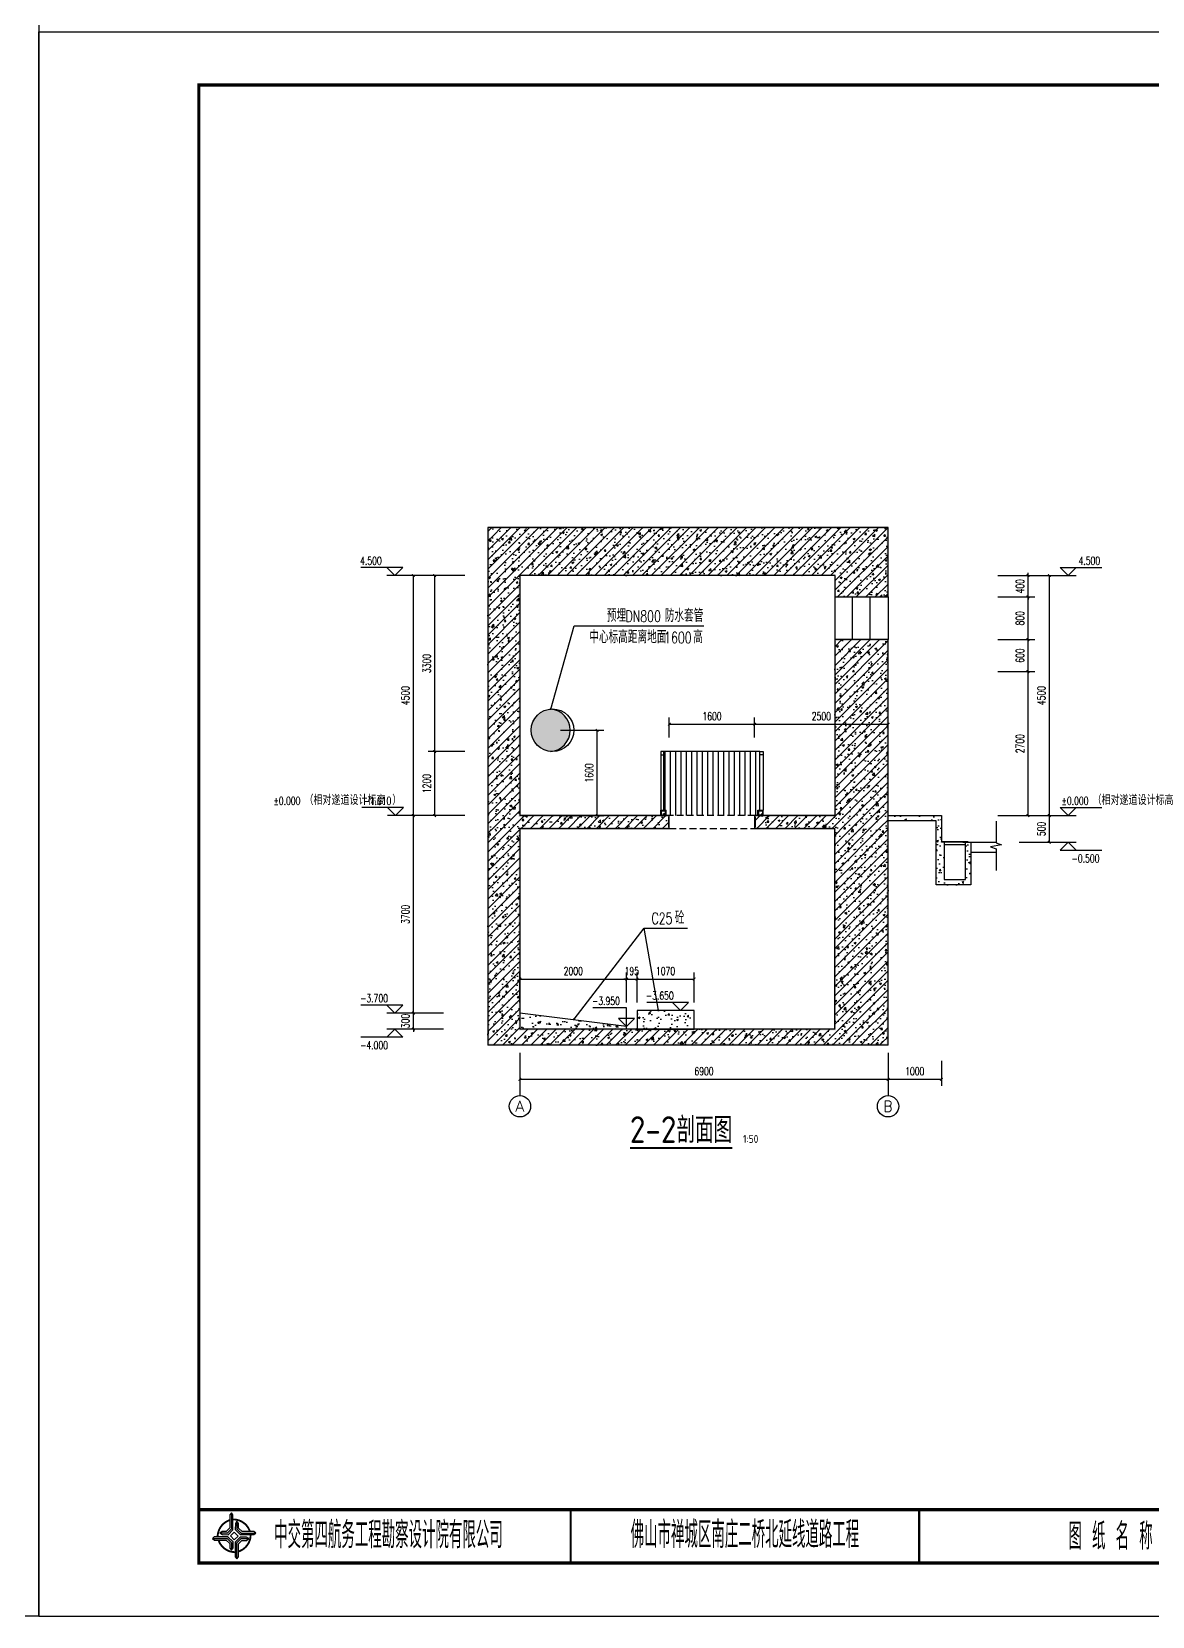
# Model space of a CAD drawing. Header units: millimetres. Extents: x -29538 to 115583, y -232866 to 15404.
# Drawn here: x 73399 to 94402, y -226179 to -196479 of the extents above; entities that cross this region are included whole.
import ezdxf
from ezdxf.enums import TextEntityAlignment as Align

# ---------------------------------------------------------------- set-up
doc = ezdxf.new("R2010")
doc.units = ezdxf.units.MM
doc.header["$LTSCALE"] = 10
doc.header["$MEASUREMENT"] = 0
doc.linetypes.add('DASHED', pattern=[19.05, 12.7, -6.35])
for name, color, linetype in [('AXIS', 3, 'Continuous'), ('AXIS_TEXT', 7, 'Continuous'), ('DIM_ELEV', 3, 'Continuous'), ('DIM_LEAD', 3, 'Continuous'), ('DIM_SYMB', 3, 'Continuous'), ('HIDE_B', 7, 'Continuous'), ('PUB_DIM', 3, 'Continuous'), ('PUB_HATCH', 8, 'Continuous'), ('PUB_TEXT', 7, 'Continuous'), ('PUB_WALL', 9, 'Continuous'), ('WALL', 9, 'Continuous'), ('WINDOW', 4, 'Continuous'), ('图框', 7, 'Continuous'), ('标注', 4, 'Continuous')]:
    doc.layers.add(name, color=color, linetype=linetype)
doc.styles.add('_TCH_AXIS', font='COMPLEX', dxfattribs={"bigfont": 'GBCBIG'})
doc.styles.add('_TCH_DIM', font='SIMPLEX', dxfattribs={"bigfont": 'GBCBIG'})
doc.styles.add('COMPLEX', font='COMPLEX')
doc.styles.add('DIM_FONT', font='SIMPLEX', dxfattribs={"width": 0.7, "bigfont": 'GBCBIG'})
doc.styles.get("Standard").update_dxf_attribs({"font": 'gbenor.shx', "width": 0.75, "bigfont": 'gbcbig.shx'})
doc.dimstyles.new('DIMN50', dxfattribs={"dimscale": 0.5, "dimtxt": 300, "dimasz": 100, "dimexe": 250, "dimexo": 300, "dimgap": 150, "dimtad": 1, "dimdec": 0, "dimzin": 0, "dimdsep": 46, "dimtxsty": 'DIM_FONT', "dimblk": 'ARCHTICK', "dimcen": 0.09, "dimclrt": 7, "dimazin": 2, "dimtfac": 1, "dimtdec": 0, "dimtix": 1, "dimtmove": 2, "dimatfit": 3, "dimldrblk": 'ARCHTICK', "dimfxl": 0, "dimtolj": 1, "dimtzin": 0, "dimarcsym": 0})
pattern_1 = [(45, (-45837, 98586.07), (-88.38835, 88.38835), []), (50, (-45837, 98586.07), (358.6301, -31.3761), [37.5, -412.5]), (355, (-45837, 98586.07), (-69.3757, 376.0961), [30, -330]), (100.4514, (-45807.12, 98583.46), (289.2547, 344.7198), [31.8701, -350.571]), (46.1842, (-45837, 98686.07), (533.6205, -82.7595), [56.25, -618.75]), (96.6356, (-45792.53, 98679.2), (467.3314, 487.059), [47.8051, -525.8565]), (351.1842, (-45837, 98686.07), (467.331, 487.0593), [45, -495]), (21, (-45787, 98661.07), (298.4535, -201.30945), [37.5, -412.5]), (326, (-45787, 98661.07), (121.6577, 362.575), [30, -330]), (71.4514, (-45762.13, 98644.3), (420.1113, 161.2652), [31.8701, -350.571]), (37.5, (-45837, 98586.07), (6.07993, 166.44693), [0, -326, 0, -335, 0, -331.25]), (7.5, (-45837, 98586.07), (131.53477, 197.20586), [0, -191, 0, -318.5, 0, -126.25]), (327.5, (-45948.5, 98586.07), (266.91122, -11.27744), [0, -125, 0, -390, 0, -517.5]), (317.5, (-45998.5, 98586.07), (291.5931, 50.0525), [0, -162.5, 0, -259, 0, -367.5])]

# ---------------------------------------------------------------- blocks, each defined once
blk = doc.blocks.new('tb')
at = {"lineweight": -3}
h = blk.add_hatch(color=256, dxfattribs=at)
h.paths.add_polyline_path([(-1.23, -0.13), (-3.78, -0.14), (-4.14, -0.41), (-1.4, -0.44), (-0.56, -1.24), (-0.54, -2.62), (-0.27, -2.2), (-0.26, -1.06)])
h.paths.add_polyline_path([(0.13, -1.08), (0.14, -3.86), (0.41, -4.26), (0.44, -1.24), (1.25, -0.43), (2.66, -0.43), (2.26, -0.16), (1.07, -0.15)])
h.paths.add_polyline_path([(1.08, 0.3), (3.62, 0.3), (4.02, 0.56), (1.25, 0.57), (0.43, 1.39), (0.43, 2.8), (0.16, 2.41), (0.15, 1.24)])
h.paths.add_polyline_path([(-0.28, 1.21), (-0.28, 3.99), (-0.56, 4.39), (-0.57, 1.41), (-1.38, 0.6), (-2.74, 0.56), (-2.33, 0.3), (-1.2, 0.29)])
for p, q in [((-0.56, 4.39), (-0.57, 1.41)), ((-1.38, 0.6), (-2.74, 0.56)), ((-0.57, 1.41), (-1.38, 0.6)), ((0.43, 2.8), (0.43, 1.39)), ((0.43, 1.39), (1.25, 0.57)), ((1.25, 0.57), (4.02, 0.56)), ((-4.14, -0.41), (-1.4, -0.44)), ((-1.4, -0.44), (-0.56, -1.24)), ((-0.56, -1.24), (-0.54, -2.62)), ((0.41, -4.26), (0.44, -1.24)), ((0.44, -1.24), (1.25, -0.43)), ((1.25, -0.43), (2.66, -0.43))]:
    blk.add_line(p, q, dxfattribs=at)
at = {"lineweight": -3, "const_width": 0.35, "flags": 128}
for points in [[(-0.9, 3.02, 0.324167), (-3.16, -0.14)], [(2.88, 0.92, 0.324403), (-0.24, 3.15)], [(0.75, -2.86, 0.325418), (3.02, 0.26)], [(-2.98, -0.76, 0.322976), (0.14, -2.98)]]:
    blk.add_lwpolyline(points, format="xyb", dxfattribs=at)
at = {"lineweight": -3, "flags": 128}
for points in [[(-0.9, 3.99), (-0.9, 1.58), (-1.53, 0.91), (-2.34, 0.91), (-2.74, 0.56), (-2.33, 0.3), (-1.2, 0.29), (-0.28, 1.21), (-0.28, 3.99), (-0.56, 4.39)], [(-0.04, 0.77), (0.68, 0.04), (-0.04, -0.69), (-0.77, 0.05)], [(3.62, 0.92), (1.43, 0.92), (0.77, 1.54), (0.77, 2.38), (0.43, 2.8), (0.16, 2.41), (0.15, 1.24), (1.08, 0.3), (3.62, 0.3), (4.02, 0.56)], [(-3.73, -0.76), (-1.54, -0.76), (-0.89, -1.39), (-0.89, -2.21), (-0.54, -2.62), (-0.27, -2.2), (-0.26, -1.06), (-1.23, -0.13), (-3.78, -0.14), (-4.14, -0.41)], [(0.75, -3.85), (0.75, -1.43), (1.4, -0.78), (2.26, -0.78), (2.66, -0.43), (2.26, -0.16), (1.07, -0.15), (0.13, -1.08), (0.14, -3.86), (0.41, -4.26)]]:
    blk.add_lwpolyline(points, close=True, dxfattribs=at)
blk = doc.blocks.new('_ArchTick')
at = {"color": 0, "linetype": 'ByBlock', "const_width": 0.4}
blk.add_lwpolyline([(-0.5, -0.5), (0.5, 0.5)], dxfattribs=at)
blk = doc.blocks.new('*D604')
at = {"layer": 'Defpoints', "color": 0}
for p in [(314987, -86642), (313917, -87229), (314987, -87229)]:
    blk.add_point(p, dxfattribs=at)
at = {"layer": 'PUB_DIM', "color": 0, "lineweight": -2}
for p, q in [((313917, -87079), (313917, -86517)), ((313917, -86642), (314987, -86642)), ((314987, -87079), (314987, -86517))]:
    blk.add_line(p, q, dxfattribs=at)
at = {"layer": 'PUB_DIM', "color": 0, "lineweight": -2, "xscale": 50, "yscale": 50, "zscale": 50, "rotation": 180}
blk.add_blockref('_ArchTick', (313917, -86642), dxfattribs=at)
at = {"layer": 'PUB_DIM', "color": 0, "lineweight": -2, "xscale": 50, "yscale": 50, "zscale": 50}
blk.add_blockref('_ArchTick', (314987, -86642), dxfattribs=at)
at = {"layer": 'PUB_DIM', "color": 7, "insert": (314452, -86492), "char_height": 150, "attachment_point": 5, "style": 'DIM_FONT'}
blk.add_mtext('\\A1;1070', dxfattribs=at)
blk = doc.blocks.new('*D605')
at = {"layer": 'Defpoints', "color": 0}
for p in [(313917, -86642), (313722, -87229), (313917, -87229)]:
    blk.add_point(p, dxfattribs=at)
at = {"layer": 'PUB_DIM', "color": 0, "lineweight": -2}
for p, q in [((313722, -86642), (313672, -86642)), ((313722, -87079), (313722, -86517)), ((313722, -86642), (313917, -86642)), ((313917, -87079), (313917, -86517)), ((313917, -86642), (313967, -86642))]:
    blk.add_line(p, q, dxfattribs=at)
at = {"layer": 'PUB_DIM', "color": 0, "lineweight": -2, "xscale": 50, "yscale": 50, "zscale": 50}
blk.add_blockref('_ArchTick', (313722, -86642), dxfattribs=at)
at = {"layer": 'PUB_DIM', "color": 0, "lineweight": -2, "xscale": 50, "yscale": 50, "zscale": 50, "rotation": 180}
blk.add_blockref('_ArchTick', (313917, -86642), dxfattribs=at)
at = {"layer": 'PUB_DIM', "color": 7, "insert": (313819, -86492), "char_height": 150, "attachment_point": 5, "style": 'DIM_FONT'}
blk.add_mtext('\\A1;195', dxfattribs=at)
blk = doc.blocks.new('*D606')
at = {"layer": 'Defpoints', "color": 0}
for p in [(313722, -86642), (311722, -87229), (313722, -87229)]:
    blk.add_point(p, dxfattribs=at)
at = {"layer": 'PUB_DIM', "color": 0, "lineweight": -2}
for p, q in [((311722, -87079), (311722, -86517)), ((311722, -86642), (313722, -86642)), ((313722, -87079), (313722, -86517))]:
    blk.add_line(p, q, dxfattribs=at)
at = {"layer": 'PUB_DIM', "color": 0, "lineweight": -2, "xscale": 50, "yscale": 50, "zscale": 50, "rotation": 180}
blk.add_blockref('_ArchTick', (311722, -86642), dxfattribs=at)
at = {"layer": 'PUB_DIM', "color": 0, "lineweight": -2, "xscale": 50, "yscale": 50, "zscale": 50}
blk.add_blockref('_ArchTick', (313722, -86642), dxfattribs=at)
at = {"layer": 'PUB_DIM', "color": 7, "insert": (312722, -86492), "char_height": 150, "attachment_point": 5, "style": 'DIM_FONT'}
blk.add_mtext('\\A1;2000', dxfattribs=at)
blk = doc.blocks.new('*D607')
at = {"layer": 'Defpoints', "color": 0}
for p in [(312332, -81979), (313169, -81979), (312332, -83579)]:
    blk.add_point(p, dxfattribs=at)
at = {"layer": 'PUB_DIM', "color": 0, "lineweight": -2}
for p, q in [((312482, -81979), (313294, -81979)), ((313169, -83579), (313169, -81979)), ((312482, -83579), (313294, -83579))]:
    blk.add_line(p, q, dxfattribs=at)
at = {"layer": 'PUB_DIM', "color": 0, "lineweight": -2, "xscale": 50, "yscale": 50, "zscale": 50}
for p, rotation in [((313169, -81979), 90), ((313169, -83579), 270)]:
    blk.add_blockref('_ArchTick', p, dxfattribs=dict(at, rotation=rotation))
at = {"layer": 'PUB_DIM', "color": 7, "insert": (313019, -82779), "char_height": 150, "attachment_point": 5, "rotation": 90, "style": 'DIM_FONT'}
blk.add_mtext('\\A1;1600', dxfattribs=at)
blk = doc.blocks.new('*D608')
at = {"layer": 'Defpoints', "color": 0}
for p in [(318622, -81866), (316122, -82266), (318622, -82266)]:
    blk.add_point(p, dxfattribs=at)
at = {"layer": 'PUB_DIM', "color": 0, "lineweight": -2}
for p, q in [((316122, -82116), (316122, -81741)), ((316122, -81866), (318622, -81866)), ((318622, -82116), (318622, -81741))]:
    blk.add_line(p, q, dxfattribs=at)
at = {"layer": 'PUB_DIM', "color": 0, "lineweight": -2, "xscale": 50, "yscale": 50, "zscale": 50, "rotation": 180}
blk.add_blockref('_ArchTick', (316122, -81866), dxfattribs=at)
at = {"layer": 'PUB_DIM', "color": 0, "lineweight": -2, "xscale": 50, "yscale": 50, "zscale": 50}
blk.add_blockref('_ArchTick', (318622, -81866), dxfattribs=at)
at = {"layer": 'PUB_DIM', "color": 7, "insert": (317372, -81716), "char_height": 150, "attachment_point": 5, "style": 'DIM_FONT'}
blk.add_mtext('\\A1;2500', dxfattribs=at)
blk = doc.blocks.new('*D609')
at = {"layer": 'Defpoints', "color": 0}
for p in [(316122, -81866), (314522, -82266), (316122, -82266)]:
    blk.add_point(p, dxfattribs=at)
at = {"layer": 'PUB_DIM', "color": 0, "lineweight": -2}
for p, q in [((314522, -82116), (314522, -81741)), ((314522, -81866), (316122, -81866)), ((316122, -82116), (316122, -81741))]:
    blk.add_line(p, q, dxfattribs=at)
at = {"layer": 'PUB_DIM', "color": 0, "lineweight": -2, "xscale": 50, "yscale": 50, "zscale": 50, "rotation": 180}
blk.add_blockref('_ArchTick', (314522, -81866), dxfattribs=at)
at = {"layer": 'PUB_DIM', "color": 0, "lineweight": -2, "xscale": 50, "yscale": 50, "zscale": 50}
blk.add_blockref('_ArchTick', (316122, -81866), dxfattribs=at)
at = {"layer": 'PUB_DIM', "color": 7, "insert": (315322, -81716), "char_height": 150, "attachment_point": 5, "style": 'DIM_FONT'}
blk.add_mtext('\\A1;1600', dxfattribs=at)
blk = doc.blocks.new('*D677')
at = {"layer": 'Defpoints', "color": 0}
for p in [(309725, -79079), (310440, -79079), (310440, -83579)]:
    blk.add_point(p, dxfattribs=at)
at = {"layer": 'PUB_DIM', "color": 0, "lineweight": -2}
for p, q in [((310290, -79079), (309600, -79079)), ((309725, -83579), (309725, -79079)), ((310290, -83579), (309600, -83579))]:
    blk.add_line(p, q, dxfattribs=at)
at = {"layer": 'PUB_DIM', "color": 0, "lineweight": -2, "xscale": 50, "yscale": 50, "zscale": 50}
for p, rotation in [((309725, -79079), 90), ((309725, -83579), 270)]:
    blk.add_blockref('_ArchTick', p, dxfattribs=dict(at, rotation=rotation))
at = {"layer": 'PUB_DIM', "color": 7, "insert": (309575, -81329), "char_height": 150, "attachment_point": 5, "rotation": 90, "style": 'DIM_FONT'}
blk.add_mtext('\\A1;4500', dxfattribs=at)
blk = doc.blocks.new('*D678')
at = {"layer": 'Defpoints', "color": 0}
for p in [(309725, -83579), (310440, -83579), (310440, -87279)]:
    blk.add_point(p, dxfattribs=at)
at = {"layer": 'PUB_DIM', "color": 0, "lineweight": -2}
for p, q in [((310290, -83579), (309600, -83579)), ((309725, -87279), (309725, -83579)), ((310290, -87279), (309600, -87279))]:
    blk.add_line(p, q, dxfattribs=at)
at = {"layer": 'PUB_DIM', "color": 0, "lineweight": -2, "xscale": 50, "yscale": 50, "zscale": 50}
for p, rotation in [((309725, -83579), 90), ((309725, -87279), 270)]:
    blk.add_blockref('_ArchTick', p, dxfattribs=dict(at, rotation=rotation))
at = {"layer": 'PUB_DIM', "color": 7, "insert": (309575, -85429), "char_height": 150, "attachment_point": 5, "rotation": 90, "style": 'DIM_FONT'}
blk.add_mtext('\\A1;3700', dxfattribs=at)
blk = doc.blocks.new('*D679')
at = {"layer": 'Defpoints', "color": 0}
for p in [(309725, -87279), (310440, -87279), (310440, -87579)]:
    blk.add_point(p, dxfattribs=at)
at = {"layer": 'PUB_DIM', "color": 0, "lineweight": -2}
for p, q in [((310290, -87279), (309600, -87279)), ((309725, -87279), (309725, -87229)), ((309725, -87579), (309725, -87279)), ((310290, -87579), (309600, -87579)), ((309725, -87579), (309725, -87629))]:
    blk.add_line(p, q, dxfattribs=at)
at = {"layer": 'PUB_DIM', "color": 0, "lineweight": -2, "xscale": 50, "yscale": 50, "zscale": 50}
for p, rotation in [((309725, -87279), 270), ((309725, -87579), 90)]:
    blk.add_blockref('_ArchTick', p, dxfattribs=dict(at, rotation=rotation))
at = {"layer": 'PUB_DIM', "color": 7, "insert": (309575, -87429), "char_height": 150, "attachment_point": 5, "rotation": 90, "style": 'DIM_FONT'}
blk.add_mtext('\\A1;300', dxfattribs=at)
blk = doc.blocks.new('*D680')
at = {"layer": 'Defpoints', "color": 0}
for p in [(310125, -79079), (310840, -79079), (310840, -82379)]:
    blk.add_point(p, dxfattribs=at)
at = {"layer": 'PUB_DIM', "color": 0, "lineweight": -2}
for p, q in [((310690, -79079), (310000, -79079)), ((310125, -82379), (310125, -79079)), ((310690, -82379), (310000, -82379))]:
    blk.add_line(p, q, dxfattribs=at)
at = {"layer": 'PUB_DIM', "color": 0, "lineweight": -2, "xscale": 50, "yscale": 50, "zscale": 50}
for p, rotation in [((310125, -79079), 90), ((310125, -82379), 270)]:
    blk.add_blockref('_ArchTick', p, dxfattribs=dict(at, rotation=rotation))
at = {"layer": 'PUB_DIM', "color": 7, "insert": (309975, -80729), "char_height": 150, "attachment_point": 5, "rotation": 90, "style": 'DIM_FONT'}
blk.add_mtext('\\A1;3300', dxfattribs=at)
blk = doc.blocks.new('*D681')
at = {"layer": 'Defpoints', "color": 0}
for p in [(310125, -82379), (310840, -82379), (310840, -83579)]:
    blk.add_point(p, dxfattribs=at)
at = {"layer": 'PUB_DIM', "color": 0, "lineweight": -2}
for p, q in [((310690, -82379), (310000, -82379)), ((310125, -83579), (310125, -82379)), ((310690, -83579), (310000, -83579))]:
    blk.add_line(p, q, dxfattribs=at)
at = {"layer": 'PUB_DIM', "color": 0, "lineweight": -2, "xscale": 50, "yscale": 50, "zscale": 50}
for p, rotation in [((310125, -82379), 90), ((310125, -83579), 270)]:
    blk.add_blockref('_ArchTick', p, dxfattribs=dict(at, rotation=rotation))
at = {"layer": 'PUB_DIM', "color": 7, "insert": (309975, -82979), "char_height": 150, "attachment_point": 5, "rotation": 90, "style": 'DIM_FONT'}
blk.add_mtext('\\A1;1200', dxfattribs=at)
blk = doc.blocks.new('*D682')
at = {"layer": 'AXIS', "color": 0, "lineweight": -2}
for p, q in [((318622, -88177), (318622, -88645)), ((319622, -88177), (319622, -88645)), ((318622, -88520), (319622, -88520))]:
    blk.add_line(p, q, dxfattribs=at)
at = {"layer": 'Defpoints', "color": 0}
for p in [(318622, -88027), (319622, -88027), (319622, -88520)]:
    blk.add_point(p, dxfattribs=at)
at = {"layer": 'AXIS', "color": 0, "lineweight": -2, "xscale": 50, "yscale": 50, "zscale": 50, "rotation": 180}
blk.add_blockref('_ArchTick', (318622, -88520), dxfattribs=at)
at = {"layer": 'AXIS', "color": 0, "lineweight": -2, "xscale": 50, "yscale": 50, "zscale": 50}
blk.add_blockref('_ArchTick', (319622, -88520), dxfattribs=at)
at = {"layer": 'AXIS', "color": 7, "insert": (319122, -88370), "char_height": 150, "attachment_point": 5, "style": 'DIM_FONT'}
blk.add_mtext('\\A1;1000', dxfattribs=at)
blk = doc.blocks.new('*D619')
at = {"layer": 'AXIS', "color": 0, "lineweight": -2}
for p, q in [((311722, -88177), (311722, -88645)), ((318622, -88177), (318622, -88645)), ((311722, -88520), (318622, -88520))]:
    blk.add_line(p, q, dxfattribs=at)
at = {"layer": 'Defpoints', "color": 0}
for p in [(311722, -88027), (318622, -88027), (318622, -88520)]:
    blk.add_point(p, dxfattribs=at)
at = {"layer": 'AXIS', "color": 0, "lineweight": -2, "xscale": 50, "yscale": 50, "zscale": 50, "rotation": 180}
blk.add_blockref('_ArchTick', (311722, -88520), dxfattribs=at)
at = {"layer": 'AXIS', "color": 0, "lineweight": -2, "xscale": 50, "yscale": 50, "zscale": 50}
blk.add_blockref('_ArchTick', (318622, -88520), dxfattribs=at)
at = {"layer": 'AXIS', "color": 7, "insert": (315172, -88370), "char_height": 150, "attachment_point": 5, "style": 'DIM_FONT'}
blk.add_mtext('\\A1;6900', dxfattribs=at)
blk = doc.blocks.new('*D620')
at = {"layer": 'Defpoints', "color": 0}
for p in [(320930, -79079), (321645, -79079), (320930, -83579)]:
    blk.add_point(p, dxfattribs=at)
at = {"layer": 'PUB_DIM', "color": 0, "lineweight": -2}
for p, q in [((321080, -79079), (321770, -79079)), ((321645, -83579), (321645, -79079)), ((321080, -83579), (321770, -83579))]:
    blk.add_line(p, q, dxfattribs=at)
at = {"layer": 'PUB_DIM', "color": 0, "lineweight": -2, "xscale": 50, "yscale": 50, "zscale": 50}
for p, rotation in [((321645, -79079), 90), ((321645, -83579), 270)]:
    blk.add_blockref('_ArchTick', p, dxfattribs=dict(at, rotation=rotation))
at = {"layer": 'PUB_DIM', "color": 7, "insert": (321495, -81329), "char_height": 150, "attachment_point": 5, "rotation": 90, "style": 'DIM_FONT'}
blk.add_mtext('\\A1;4500', dxfattribs=at)
blk = doc.blocks.new('*D621')
at = {"layer": 'Defpoints', "color": 0}
for p in [(320930, -83579), (321645, -83579), (320930, -84079)]:
    blk.add_point(p, dxfattribs=at)
at = {"layer": 'PUB_DIM', "color": 0, "lineweight": -2}
for p, q in [((321080, -83579), (321770, -83579)), ((321645, -84079), (321645, -83579)), ((321080, -84079), (321770, -84079))]:
    blk.add_line(p, q, dxfattribs=at)
at = {"layer": 'PUB_DIM', "color": 0, "lineweight": -2, "xscale": 50, "yscale": 50, "zscale": 50}
for p, rotation in [((321645, -83579), 90), ((321645, -84079), 270)]:
    blk.add_blockref('_ArchTick', p, dxfattribs=dict(at, rotation=rotation))
at = {"layer": 'PUB_DIM', "color": 7, "insert": (321495, -83829), "char_height": 150, "attachment_point": 5, "rotation": 90, "style": 'DIM_FONT'}
blk.add_mtext('\\A1;500', dxfattribs=at)
blk = doc.blocks.new('*D622')
at = {"layer": 'Defpoints', "color": 0}
for p in [(320530, -79080), (321245, -79080), (320530, -79480)]:
    blk.add_point(p, dxfattribs=at)
at = {"layer": 'PUB_DIM', "color": 0, "lineweight": -2}
for p, q in [((320680, -79080), (321370, -79080)), ((321245, -79080), (321245, -79030)), ((321245, -79480), (321245, -79080)), ((320680, -79480), (321370, -79480)), ((321245, -79480), (321245, -79530))]:
    blk.add_line(p, q, dxfattribs=at)
at = {"layer": 'PUB_DIM', "color": 0, "lineweight": -2, "xscale": 50, "yscale": 50, "zscale": 50}
for p, rotation in [((321245, -79080), 270), ((321245, -79480), 90)]:
    blk.add_blockref('_ArchTick', p, dxfattribs=dict(at, rotation=rotation))
at = {"layer": 'PUB_DIM', "color": 7, "insert": (321095, -79280), "char_height": 150, "attachment_point": 5, "rotation": 90, "style": 'DIM_FONT'}
blk.add_mtext('\\A1;400', dxfattribs=at)
blk = doc.blocks.new('*D623')
at = {"layer": 'Defpoints', "color": 0}
for p in [(320530, -79480), (321245, -79480), (320530, -80280)]:
    blk.add_point(p, dxfattribs=at)
at = {"layer": 'PUB_DIM', "color": 0, "lineweight": -2}
for p, q in [((320680, -79480), (321370, -79480)), ((321245, -80280), (321245, -79480)), ((320680, -80280), (321370, -80280))]:
    blk.add_line(p, q, dxfattribs=at)
at = {"layer": 'PUB_DIM', "color": 0, "lineweight": -2, "xscale": 50, "yscale": 50, "zscale": 50}
for p, rotation in [((321245, -79480), 90), ((321245, -80280), 270)]:
    blk.add_blockref('_ArchTick', p, dxfattribs=dict(at, rotation=rotation))
at = {"layer": 'PUB_DIM', "color": 7, "insert": (321095, -79880), "char_height": 150, "attachment_point": 5, "rotation": 90, "style": 'DIM_FONT'}
blk.add_mtext('\\A1;800', dxfattribs=at)
blk = doc.blocks.new('*D624')
at = {"layer": 'Defpoints', "color": 0}
for p in [(320530, -80280), (321245, -80280), (320530, -80880)]:
    blk.add_point(p, dxfattribs=at)
at = {"layer": 'PUB_DIM', "color": 0, "lineweight": -2}
for p, q in [((320680, -80280), (321370, -80280)), ((321245, -80880), (321245, -80280)), ((320680, -80880), (321370, -80880))]:
    blk.add_line(p, q, dxfattribs=at)
at = {"layer": 'PUB_DIM', "color": 0, "lineweight": -2, "xscale": 50, "yscale": 50, "zscale": 50}
for p, rotation in [((321245, -80280), 90), ((321245, -80880), 270)]:
    blk.add_blockref('_ArchTick', p, dxfattribs=dict(at, rotation=rotation))
at = {"layer": 'PUB_DIM', "color": 7, "insert": (321095, -80580), "char_height": 150, "attachment_point": 5, "rotation": 90, "style": 'DIM_FONT'}
blk.add_mtext('\\A1;600', dxfattribs=at)
blk = doc.blocks.new('*D625')
at = {"layer": 'Defpoints', "color": 0}
for p in [(320530, -80880), (321245, -80880), (320530, -83579)]:
    blk.add_point(p, dxfattribs=at)
at = {"layer": 'PUB_DIM', "color": 0, "lineweight": -2}
for p, q in [((320680, -80880), (321370, -80880)), ((321245, -83579), (321245, -80880)), ((320680, -83579), (321370, -83579))]:
    blk.add_line(p, q, dxfattribs=at)
at = {"layer": 'PUB_DIM', "color": 0, "lineweight": -2, "xscale": 50, "yscale": 50, "zscale": 50}
for p, rotation in [((321245, -80880), 90), ((321245, -83579), 270)]:
    blk.add_blockref('_ArchTick', p, dxfattribs=dict(at, rotation=rotation))
at = {"layer": 'PUB_DIM', "color": 7, "insert": (321095, -82230), "char_height": 150, "attachment_point": 5, "rotation": 90, "style": 'DIM_FONT'}
blk.add_mtext('\\A1;2700', dxfattribs=at)
blk = doc.blocks.new('$WINLIB2D$00000001')
at = {"color": 0}
for points in [[(-0.5, 0.5), (-0.5, -0.5)], [(-0.5, 0.5), (0.5, 0.5)], [(0.5, -0.5), (0.5, 0.5)], [(0.5, 0.167), (-0.5, 0.167)], [(0.5, -0.167), (-0.5, -0.167)], [(-0.5, -0.5), (0.5, -0.5)]]:
    blk.add_lwpolyline(points, dxfattribs=at)
blk = doc.blocks.new('_AXISO')
blk.add_circle((0, 0), 0.5)
at = {"layer": 'AXIS_TEXT', "style": 'COMPLEX', "width": 1.041667}
blk.add_attdef('A', text='', height=0.56, dxfattribs=at).set_placement((-0.25, -0.28), (0.25, -0.28), align=Align.FIT)
blk = doc.blocks.new('A$C116761DF')
h = blk.add_hatch(color=256)
h.dxf.hatch_style = 1
h.paths.add_polyline_path([(9592.9, 17005.3, 0.3898632), (9226.4, 16606.7, 0.3898632), (9592.9, 16208.1, 0.9194814)])
h = blk.add_hatch()
h.set_pattern_fill('饰面砖', color=256, scale=50, style=0)
h.set_pattern_definition([(90, (7673.6, 79771.97), (-100, 6e-15), [])])
h.paths.add_polyline_path([(13516.5, 16206.8), (13516.5, 15106.8), (13476.5, 15106.8), (13476.5, 15006.7), (11756.4, 15006.8), (11756.4, 15106.8), (11716.4, 15106.8), (11716.4, 16206.8)])
h = blk.add_hatch()
h.set_pattern_fill('混凝土', color=256, scale=50, style=0)
h.set_pattern_definition([(50, (-92970.22, 11055.33), (358.6301, -31.3761), [37.5, -412.5]), (355, (-92970.2, 11055.33), (-69.3757, 376.0961), [30, -330]), (100.4514, (-92940.33, 11052.7), (289.2547, 344.7198), [31.8701, -350.571]), (46.1842, (-92970.2, 11155.33), (533.6205, -82.7595), [56.25, -618.75]), (96.6356, (-92925.75, 11148.43), (467.3314, 487.059), [47.8051, -525.8565]), (351.1842, (-92970.2, 11155.33), (467.331, 487.0593), [45, -495]), (21, (-92920.22, 11130.33), (298.4535, -201.30945), [37.5, -412.5]), (326, (-92920.2, 11130.33), (121.6577, 362.575), [30, -330]), (71.4514, (-92895.35, 11113.56), (420.1113, 161.2652), [31.8701, -350.571]), (37.5, (-92970.22, 11055.33), (6.07993, 166.44693), [0, -326, 0, -335, 0, -331.25]), (7.5, (-92970.22, 11055.33), (131.53477, 197.20586), [0, -191, 0, -318.5, 0, -126.25]), (327.5, (-93081.72, 11055.33), (266.91122, -11.27744), [0, -125, 0, -390, 0, -517.5]), (317.5, (-93131.72, 11055.33), (291.5931, 50.0525), [0, -162.5, 0, -259, 0, -367.5])])
h.paths.add_polyline_path([(16016.4, 15006.7), (16916.4, 15006.7), (16916.4, 14506.7), (16966.4, 14506.7), (16966.4, 13806.7), (17366.4, 13806.7), (17366.4, 14506.7), (17466.4, 14506.7), (17466.4, 13706.7), (16816.4, 13706.7), (16816.4, 14506.7), (16816.4, 14906.7), (16016.4, 14906.7)])
h = blk.add_hatch()
h.set_pattern_fill('混凝土', color=256, scale=50)
h.set_pattern_definition([(50, (-100148.18, 130642.57), (358.6301, -31.37607), [37.5, -412.5]), (355, (-100148.18, 130642.57), (-69.3757, 376.0961), [30, -330]), (100.4514, (-100118.3, 130639.95), (289.2547, 344.7198), [31.8701, -350.57106]), (46.1842, (-100148.2, 130742.57), (533.6205, -82.7595), [56.25, -618.75]), (96.6356, (-100103.7, 130735.67), (467.3314, 487.059), [47.8051, -525.8565]), (351.1842, (-100148.2, 130742.57), (467.331, 487.0593), [45, -495]), (21, (-100098.18, 130717.57), (298.4535, -201.30945), [37.5, -412.5]), (326, (-100098.18, 130717.57), (121.6577, 362.575), [30, -330]), (71.4514, (-100073.3, 130700.8), (420.1113, 161.26525), [31.8701, -350.57106]), (37.5, (-100148.18, 130642.57), (6.07993, 166.44693), [0, -326, 0, -335, 0, -331.25]), (7.5, (-100148.18, 130642.57), (131.53477, 197.20586), [0, -191, 0, -318.5, 0, -126.25]), (327.5, (-100259.68, 130642.57), (266.91122, -11.27744), [0, -125, 0, -390, 0, -517.5]), (317.5, (-100309.68, 130642.57), (291.5931, 50.0525), [0, -162.5, 0, -259, 0, -367.5])])
h.paths.add_polyline_path([(11211.4, 11356.7), (12281.4, 11356.7), (12281.4, 11006.7), (11211.4, 11006.7)])
h.paths.add_polyline_path([(9016.4, 11306.7), (11016.4, 11056.7), (11016.4, 11006.7), (9016.4, 11006.7)])
at = {"layer": 'PUB_HATCH'}
h = blk.add_hatch(dxfattribs=at)
h.set_pattern_fill('钢筋混凝土', color=256, scale=50, style=0)
h.set_pattern_definition(pattern_1)
h.paths.add_polyline_path([(8991.4, 19531.7), (8441.4, 20381.7), (8416.4, 20406.7), (8416.4, 14766.7), (8441.4, 14766.7), (8816.4, 14846.7), (8991.4, 14981.7), (9016.4, 15006.7), (9016.4, 19506.7)])
h = blk.add_hatch(dxfattribs=at)
h.set_pattern_fill('钢筋混凝土', color=256, scale=50, style=0)
h.set_pattern_definition(pattern_1)
h.paths.add_polyline_path([(14941.4, 19531.7), (15891.4, 20381.7), (15916.4, 20406.7), (8416.4, 20406.7), (8441.4, 20381.7), (8991.4, 19531.7), (9016.4, 19506.7), (14916.4, 19506.7)])
h = blk.add_hatch(dxfattribs=at)
h.set_pattern_fill('钢筋混凝土', color=256, scale=50, style=0)
h.set_pattern_definition(pattern_1)
h.paths.add_polyline_path([(14941.4, 19531.7), (14916.4, 19506.7), (14916.4, 19106), (15916.4, 19106), (15916.4, 20406.7), (15891.4, 20381.7)])
h = blk.add_hatch(dxfattribs=at)
h.set_pattern_fill('钢筋混凝土', color=256, scale=50, style=0)
h.set_pattern_definition(pattern_1)
h.paths.add_polyline_path([(15891.4, 14766.7), (15916.4, 14766.7), (15916.4, 18306), (14916.4, 18306), (14916.4, 15006.7), (14941.4, 14981.7), (15249.7, 14846.7)])
h = blk.add_hatch(dxfattribs=at)
h.set_pattern_fill('钢筋混凝土', color=256, scale=50, style=0)
h.set_pattern_definition(pattern_1)
h.paths.add_polyline_path([(8991.4, 14791.7), (9016.4, 14766.7), (11816.4, 14766.7), (11816.4, 15006.7), (9016.4, 15006.7), (8991.4, 14981.7), (8816.4, 14846.7)])
h = blk.add_hatch(dxfattribs=at)
h.set_pattern_fill('钢筋混凝土', color=256, scale=50, style=0)
h.set_pattern_definition(pattern_1)
h.paths.add_polyline_path([(11656.4, 15006.8), (11756.4, 15006.8), (11756.4, 15106.8), (11656.4, 15106.8)])
h = blk.add_hatch(dxfattribs=at)
h.set_pattern_fill('钢筋混凝土', color=256, scale=50, style=0)
h.set_pattern_definition(pattern_1)
h.paths.add_polyline_path([(14941.4, 14981.7), (14916.4, 15006.7), (13416.4, 15006.7), (13416.4, 14766.7), (14916.4, 14766.7), (14941.4, 14791.7), (15249.7, 14846.7)])
h = blk.add_hatch(dxfattribs=at)
h.set_pattern_fill('钢筋混凝土', color=256, scale=50, style=0)
h.set_pattern_definition(pattern_1)
h.paths.add_polyline_path([(13476.5, 15006.8), (13576.5, 15006.8), (13576.5, 15106.8), (13476.5, 15106.8)])
h = blk.add_hatch(dxfattribs=at)
h.set_pattern_fill('钢筋混凝土', color=256, scale=50, style=0)
h.set_pattern_definition(pattern_1)
h.paths.add_polyline_path([(8816.4, 14846.7), (8441.4, 14766.7), (8416.4, 14766.7), (8416.4, 10706.7), (8441.4, 10731.7), (8991.4, 10981.7), (9016.4, 11006.7), (9016.4, 14766.7), (8991.4, 14791.7)])
h = blk.add_hatch(dxfattribs=at)
h.set_pattern_fill('钢筋混凝土', color=256, scale=50, style=0)
h.set_pattern_definition(pattern_1)
h.paths.add_polyline_path([(14941.4, 10981.7), (15891.4, 10731.7), (15916.4, 10706.7), (15916.4, 14766.7), (15891.4, 14766.7), (15249.7, 14846.7), (14941.4, 14791.7), (14916.4, 14766.7), (14916.4, 11006.7)])
h = blk.add_hatch(dxfattribs=at)
h.set_pattern_fill('钢筋混凝土', color=256, scale=50, style=0)
h.set_pattern_definition(pattern_1)
h.paths.add_polyline_path([(15891.4, 10731.7), (14941.4, 10981.7), (14916.4, 11006.7), (9016.4, 11006.7), (8991.4, 10981.7), (8441.4, 10731.7), (8416.4, 10706.7), (15916.4, 10706.7)])
at = {"layer": 'PUB_WALL'}
for points in [[(8416.4, 20406.7), (8416.4, 14766.7), (8441.4, 14766.7), (8441.4, 20381.7)], [(15916.4, 20406.7), (8416.4, 20406.7), (8441.4, 20381.7), (15891.4, 20381.7)], [(15916.4, 19106), (15916.4, 20406.7), (15891.4, 20381.7), (15891.4, 19131)], [(9016.4, 19506.7), (9016.4, 15006.7), (8991.4, 14981.7), (8991.4, 19531.7)], [(14916.4, 19506.7), (9016.4, 19506.7), (8991.4, 19531.7), (14941.4, 19531.7)], [(14916.4, 19506.7), (14916.4, 19106), (14941.4, 19131), (14941.4, 19531.7)], [(14916.4, 19106), (15916.4, 19106), (15891.4, 19131), (14941.4, 19131)], [(15916.4, 18306), (14916.4, 18306), (14941.4, 18281), (15891.4, 18281)], [(14916.4, 18306), (14916.4, 15006.7), (14941.4, 14981.7), (14941.4, 18281)], [(15916.4, 14766.7), (15916.4, 18306), (15891.4, 18281), (15891.4, 14766.7)], [(11816.4, 15006.7), (9016.4, 15006.7), (8991.4, 14981.7), (11791.4, 14981.7)], [(11656.4, 15006.8), (11656.4, 15106.8), (11681.4, 15106.8), (11681.4, 15006.8)], [(11656.4, 15106.8), (11756.4, 15106.8), (11756.4, 15081.8), (11656.4, 15081.8)], [(11656.4, 15006.8), (11756.4, 15006.8), (11756.4, 15031.8), (11656.4, 15031.8)], [(11756.4, 15006.8), (11756.4, 15106.8), (11731.4, 15106.8), (11731.4, 15006.8)], [(11816.4, 14766.7), (11816.4, 15006.7), (11791.4, 14981.7), (11791.4, 14791.7)], [(14916.4, 15006.7), (13416.4, 15006.7), (13441.4, 14981.7), (14941.4, 14981.7)], [(13416.4, 15006.7), (13416.4, 14766.7), (13441.4, 14791.7), (13441.4, 14981.7)], [(13476.5, 15006.8), (13476.5, 15106.8), (13501.5, 15106.8), (13501.5, 15006.8)], [(13476.5, 15106.8), (13576.5, 15106.8), (13576.5, 15081.8), (13476.5, 15081.8)], [(13476.5, 15006.8), (13576.5, 15006.8), (13576.5, 15031.8), (13476.5, 15031.8)], [(13576.5, 15006.8), (13576.5, 15106.8), (13551.5, 15106.8), (13551.5, 15006.8)], [(8416.4, 14766.7), (8416.4, 10706.7), (8441.4, 10731.7), (8441.4, 14766.7)], [(9016.4, 14766.7), (11816.4, 14766.7), (11791.4, 14791.7), (8991.4, 14791.7)], [(9016.4, 14766.7), (9016.4, 11006.7), (8991.4, 10981.7), (8991.4, 14791.7)], [(13416.4, 14766.7), (14916.4, 14766.7), (14941.4, 14791.7), (13441.4, 14791.7)], [(14916.4, 11006.7), (14916.4, 14766.7), (14941.4, 14791.7), (14941.4, 10981.7)], [(15916.4, 10706.7), (15916.4, 14766.7), (15891.4, 14766.7), (15891.4, 10731.7)], [(14916.4, 11006.7), (9016.4, 11006.7), (8991.4, 10981.7), (14941.4, 10981.7)], [(15916.4, 10706.7), (8416.4, 10706.7), (8441.4, 10731.7), (15891.4, 10731.7)]]:
    blk.add_hatch(color=256, dxfattribs=at).paths.add_polyline_path(points)
for p, q in [((11656.4, 16146.8), (11716.4, 16146.8)), ((13516.5, 16206.8), (11716.4, 16206.8)), ((13576.5, 16146.8), (13516.5, 16146.8)), ((17416.4, 14516.7), (16916.4, 14516.7)), ((16916.4, 14506.7), (16916.4, 14516.7)), ((17316.4, 14506.7), (16916.4, 14506.7)), ((17366.4, 14456.7), (16966.4, 14456.7)), ((17316.4, 14506.7), (17466.4, 14506.7)), ((17416.4, 14506.7), (17416.4, 14516.7))]:
    blk.add_line(p, q)
for points in [[(11716.4, 15106.8), (11716.4, 16206.8), (11656.4, 16206.8), (11656.4, 15106.8)], [(13516.5, 15106.8), (13516.5, 16206.8), (13576.5, 16206.8), (13576.5, 15106.8)], [(15916.4, 15006.7), (16916.4, 15006.7), (16916.4, 14906.7)], [(16816.4, 14906.7), (15916.4, 14906.7)], [(16816.4, 14506.7), (16816.4, 14906.7)], [(16916.4, 15006.7), (16916.4, 14506.7)], [(17466.4, 14506.7), (17466.4, 13706.7), (16816.4, 13706.7), (16816.4, 14506.7)], [(16966.4, 14506.7), (16966.4, 13806.7), (17366.4, 13806.7), (17366.4, 14506.7)], [(17466.4, 14506.7), (17940.1, 14506.7)], [(17466.4, 14325), (17940.1, 14325)], [(11016.4, 11006.7), (11016.4, 11056.7), (9016.4, 11306.7)]]:
    blk.add_lwpolyline(points)
blk.add_lwpolyline([(11211.4, 11006.7), (12281.4, 11006.7), (12281.4, 11356.7), (11211.4, 11356.7)], close=True)
blk.add_circle((9626.4, 16606.7), 400)
blk.add_arc((9559.4, 16606.7), 400, 274.80408, 85.19592)
at = {"layer": 'AXIS'}
for p, q in [((9016.4, 10558.6), (9016.4, 9759.7)), ((15916.4, 10558.6), (15916.4, 9759.7))]:
    blk.add_line(p, q, dxfattribs=at)
at = {"layer": 'DIM_ELEV'}
for p, q in [((6819.9, 19656.7), (6037.4, 19656.7)), ((6669.9, 19506.7), (6519.9, 19656.7)), ((6669.9, 19506.7), (6819.9, 19656.7)), ((19289.5, 19506.7), (19139.5, 19656.7)), ((19139.5, 19656.7), (19922, 19656.7)), ((19289.5, 19506.7), (19439.5, 19656.7)), ((7019.9, 19506.7), (6519.9, 19506.7)), ((18939.5, 19506.7), (19439.5, 19506.7)), ((6836.9, 15156.7), (6054.4, 15156.7)), ((6686.9, 15006.7), (6536.9, 15156.7)), ((6686.9, 15006.7), (6836.9, 15156.7)), ((19289.5, 15006.7), (19139.5, 15156.7)), ((19139.5, 15156.7), (19922, 15156.7)), ((19289.5, 15006.7), (19439.5, 15156.7)), ((7036.9, 15006.7), (6536.9, 15006.7)), ((18939.5, 15006.7), (19439.5, 15006.7)), ((18939.5, 14506.7), (19439.5, 14506.7)), ((19289.5, 14506.7), (19139.5, 14356.7)), ((19139.5, 14356.7), (19922, 14356.7)), ((19289.5, 14506.7), (19439.5, 14356.7)), ((6819.9, 11456.7), (6037.4, 11456.7)), ((6669.9, 11306.7), (6519.9, 11456.7)), ((7019.9, 11306.7), (6519.9, 11306.7)), ((6669.9, 11306.7), (6819.9, 11456.7)), ((11016.4, 11406.7), (10383.9, 11406.7)), ((11016.4, 11056.7), (11016.4, 11406.7)), ((12175.4, 11506.7), (11392.9, 11506.7)), ((12025.4, 11356.7), (11875.4, 11506.7)), ((12025.4, 11356.7), (12175.4, 11506.7)), ((6669.9, 11006.7), (6519.9, 10856.7)), ((7019.9, 11006.7), (6519.9, 11006.7)), ((6669.9, 11006.7), (6819.9, 10856.7)), ((11016.4, 11056.7), (10866.4, 11206.7)), ((11166.4, 11206.7), (10866.4, 11206.7)), ((11016.4, 11056.7), (11166.4, 11206.7)), ((6819.9, 10856.7), (6037.4, 10856.7))]:
    blk.add_line(p, q, dxfattribs=at)
at = {"layer": 'DIM_LEAD'}
for p, q in [((9594.8, 17005.2), (10036.4, 18562.6)), ((10036.4, 18562.6), (12461.5, 18562.6)), ((10032, 11191.9), (11346.9, 12900.2)), ((11613.9, 11356.7), (11346.9, 12900.2)), ((11346.9, 12900.2), (12156.5, 12900.2))]:
    blk.add_line(p, q, dxfattribs=at)
at = {"layer": 'DIM_LEAD', "const_width": 20}
for points in [[(9592, 16995.5, 1), (9597.5, 17014.8, 1)], [(11615.6, 11346.9, 1), (11612.2, 11366.6, 1)], [(10025.9, 11184, 1), (10038.1, 11199.8, 1)]]:
    blk.add_lwpolyline(points, format="xyb", close=True, dxfattribs=at)
at = {"layer": 'DIM_SYMB'}
blk.add_lwpolyline([(17940.1, 14901.7), (17940.1, 14494.9), (18045.1, 14456.7), (17835.1, 14419.7), (17940.1, 14382.4), (17940.1, 13975.6)], dxfattribs=at)
at = {"layer": 'DIM_SYMB', "const_width": 35}
blk.add_lwpolyline([(11077.5, 8776.1), (12999.3, 8776.1)], dxfattribs=at)
at = {"layer": 'HIDE_B', "flags": 128}
blk.add_lwpolyline([(3000, 2000), (3000, 2000), (3000, 2000), (3000, 28700), (3000, 28700), (3000, 28700), (41000, 28700), (41000, 28700), (41000, 28700), (41000, 28700), (41000, 28700), (41000, 28700), (41000, 2000), (41000, 2000), (3000, 2000)], close=True, dxfattribs=at)
at = {"layer": 'WALL', "color": 0}
blk.add_line((0, 29700), (42050, 29700), dxfattribs=at)
at = {"layer": 'WALL'}
for p, q in [((8416.4, 20406.7), (8416.4, 14766.7)), ((15916.4, 20406.7), (8416.4, 20406.7)), ((15916.4, 19106), (15916.4, 20406.7)), ((9016.4, 19506.7), (9016.4, 15006.7)), ((14916.4, 19506.7), (9016.4, 19506.7)), ((14916.4, 19506.7), (14916.4, 19106)), ((14916.4, 19106), (15916.4, 19106)), ((15916.4, 18306), (14916.4, 18306)), ((14916.4, 18306), (14916.4, 15006.7)), ((15916.4, 14766.7), (15916.4, 18306)), ((11816.4, 15006.7), (9016.4, 15006.7)), ((11656.4, 15006.8), (11656.4, 15106.8)), ((11656.4, 15106.8), (11756.4, 15106.8)), ((11656.4, 15006.8), (11756.4, 15006.8)), ((11756.4, 15006.8), (11756.4, 15106.8)), ((11816.4, 14766.7), (11816.4, 15006.7)), ((14916.4, 15006.7), (13416.4, 15006.7)), ((13416.4, 15006.7), (13416.4, 14766.7)), ((13476.5, 15006.8), (13476.5, 15106.8)), ((13476.5, 15106.8), (13576.5, 15106.8)), ((13476.5, 15006.8), (13576.5, 15006.8)), ((13576.5, 15006.8), (13576.5, 15106.8)), ((8416.4, 14766.7), (8416.4, 10706.7)), ((9016.4, 14766.7), (11816.4, 14766.7)), ((9016.4, 14766.7), (9016.4, 11006.7)), ((13416.4, 14766.7), (14916.4, 14766.7)), ((14916.4, 11006.7), (14916.4, 14766.7)), ((15916.4, 10706.7), (15916.4, 14766.7)), ((14916.4, 11006.7), (9016.4, 11006.7)), ((15916.4, 10706.7), (8416.4, 10706.7))]:
    blk.add_line(p, q, dxfattribs=at)
at = {"layer": 'WINDOW', "linetype": 'DASHED'}
for p, q in [((13416.4, 15006.7), (11816.4, 15006.7)), ((11816.4, 14766.7), (13416.4, 14766.7))]:
    blk.add_line(p, q, dxfattribs=at)
at = {"layer": '图框', "linetype": 'Continuous'}
for points in [[(0, 29700), (42050, 29700)], [(0, 0), (0, 29700)], [(0, 0), (42000, 0)]]:
    blk.add_lwpolyline(points, dxfattribs=at)
at = {"layer": '图框', "linetype": 'Continuous', "const_width": 60}
for points in [[(41000, 28700), (3000, 28700), (3000, 1000), (41000, 1000), (41000, 28700)], [(3000, 2000), (41000, 2000)]]:
    blk.add_lwpolyline(points, dxfattribs=at)
at = {"layer": '图框', "const_width": 40}
for points in [[(9968.8, 2000), (9968.8, 1000)], [(16500, 1000), (16500, 2000)]]:
    blk.add_lwpolyline(points, dxfattribs=at)
at = {"lineweight": -3, "xscale": 100, "yscale": 100, "zscale": 100}
blk.add_blockref('tb', (3667.4, 1500.5), dxfattribs=at)
at = {"layer": 'AXIS'}
ref = blk.add_blockref('_AXISO', (9016.4, 9559.7), dxfattribs=dict(at, xscale=400, yscale=400, zscale=400))
ref.add_attrib('A', 'A', dxfattribs={"layer": 'AXIS_TEXT', "height": 198.2, "style": '_TCH_AXIS'}).set_placement((8931.4, 9460.6), (9101.3, 9460.6), align=Align.FIT)
ref = blk.add_blockref('_AXISO', (15916.4, 9559.7), dxfattribs=dict(at, xscale=400, yscale=400, zscale=400))
ref.add_attrib('A', 'B', dxfattribs={"layer": 'AXIS_TEXT', "height": 203.2, "style": '_TCH_AXIS'}).set_placement((15834.1, 9458.1), (15998.6, 9458.1), align=Align.FIT)
at = {"layer": 'WINDOW', "xscale": -800, "yscale": 1000, "zscale": -800, "rotation": 90}
blk.add_blockref('$WINLIB2D$00000001', (15416.4, 18706), dxfattribs=at)
at = {"layer": 'PUB_TEXT', "style": '_TCH_DIM', "width": 0.705882}
for s, height, p in [('4.500', 148.75, (6022.4, 19709.2)), ('4.500', 148.75, (19487, 19709.2)), ('DN800', 212.5, (10996.5, 18637.6)), ('1600', 212.5, (11721.3, 18237.6)), ('%%P0.000', 148.75, (4398.7, 15209.2)), ('-1.610', 148.75, (6084.6, 15209.2)), ('%%P0.000', 148.75, (19169.6, 15209.2)), ('-0.500', 148.75, (19357, 14129.2)), ('C25', 212.5, (11483.6, 12975.2)), ('-3.700', 148.75, (6022.4, 11509.2)), ('-3.950', 148.75, (10368.9, 11459.2)), ('-3.650', 148.75, (11377.9, 11559.2)), ('-4.000', 148.75, (6022.4, 10629.2))]:
    blk.add_text(s, height=height, dxfattribs=at).set_placement(p)
at = {"layer": 'PUB_TEXT', "style": '_TCH_DIM'}
for s, height, p in [('预埋', 241.13, (10645.5, 18637.6)), ('防水套管', 241.13, (11732.2, 18637.6)), ('中心标高距离地面', 241.13, (10317, 18237.6)), ('高', 241.1, (12264.2, 18237.6)), ('（相对遂道设计标高', 168.79, (4978.7, 15209.2)), ('）', 168.8, (6624.6, 15209.2)), ('（相对遂道设计标高', 168.79, (19749.6, 15209.2)), ('砼', 241.1, (11919.3, 12975.2))]:
    blk.add_text(s, height=height, dxfattribs=at).set_placement(p)
at = {"layer": 'PUB_TEXT'}
for s, height, p in [('2-2', 500, (11077.5, 8872.7)), ('剖面图', 482.27, (11952.5, 8872.7)), ('1:50', 150, (13199.3, 8872.7))]:
    blk.add_text(s, height=height, dxfattribs=at).set_placement(p)
at = {"layer": '图框', "width": 0.7}
for s, p in [('中交第四航务工程勘察设计院有限公司', (6552.9, 1524.8)), ('佛山市禅城区南庄二桥北延线道路工程', (13234.4, 1531.5))]:
    blk.add_text(s, height=500, dxfattribs=at).set_placement(p, align=Align.MIDDLE_CENTER)
for tag, p in [('泵房平面图、立面图、1-1剖面图', (20087.2, 31200)), ('泵房2-2剖面图、门窗表', (20087.2, 1500))]:
    blk.add_attdef(tag, text='', height=500, dxfattribs=at).set_placement(p, align=Align.MIDDLE_CENTER)
at = {"layer": 'AXIS'}
for p1, p2, picture, middle in [((9016.4, 10558.6), (15916.4, 10558.6), '*D619', (12466.4, 10216.2)), ((15916.4, 10558.6), (16916.4, 10558.6), '*D682', (16416.4, 10216.2))]:
    dim = blk.add_aligned_dim(p1=p1, p2=p2, distance=-492.4, dimstyle='DIMN50', dxfattribs=at)
    dim.commit()
    dim.dimension.update_dxf_attribs({"geometry": picture, "text_midpoint": middle, "insert": (-302705.3, 98586.1)})
at = {"layer": 'PUB_DIM'}
for p1, p2, distance, picture, middle in [((7734.3, 15006.7), (7734.3, 19506.7), 714.3, '*D677', (6869.9, 17256.7)), ((8134.3, 16206.7), (8134.3, 19506.7), 714.3, '*D680', (7269.9, 17856.7)), ((17825.2, 19106), (17825.2, 19505.7), -714.3, '*D622', (18389.5, 19305.9)), ((18225.2, 15006.7), (18225.2, 19506.7), -714.3, '*D620', (18789.5, 17256.7)), ((17825.2, 18306), (17825.2, 19106), -714.3, '*D623', (18389.5, 18706)), ((17825.2, 17706.3), (17825.2, 18306), -714.3, '*D624', (18389.5, 18006.1)), ((17825.2, 15006.7), (17825.2, 17706.3), -714.3, '*D625', (18389.5, 16356.5)), ((11816.4, 16320), (13416.4, 16320), 400.5, '*D609', (12616.4, 16870.5)), ((13416.4, 16320), (15916.4, 16320), 400.5, '*D608', (14666.4, 16870.5)), ((9626.4, 15006.7), (9626.4, 16606.7), -837, '*D607', (10313.4, 15806.7)), ((8134.3, 15006.7), (8134.3, 16206.7), 714.3, '*D681', (7269.9, 15606.7)), ((7734.3, 11306.7), (7734.3, 15006.7), 714.3, '*D678', (6869.9, 13156.7)), ((18225.2, 14506.7), (18225.2, 15006.7), -714.3, '*D621', (18789.5, 14756.7)), ((9016.4, 11356.7), (11016.4, 11356.7), 587.4, '*D606', (10016.4, 12094.1)), ((11016.4, 11356.7), (11211.4, 11356.7), 587.4, '*D605', (11113.9, 12094.1)), ((11211.4, 11356.7), (12281.4, 11356.7), 587.4, '*D604', (11746.4, 12094.1)), ((7734.3, 11006.7), (7734.3, 11306.7), 714.3, '*D679', (6869.9, 11156.7))]:
    dim = blk.add_aligned_dim(p1=p1, p2=p2, distance=distance, dimstyle='DIMN50', dxfattribs=at)
    dim.commit()
    dim.dimension.update_dxf_attribs({"geometry": picture, "text_midpoint": middle, "insert": (-302705.3, 98586.1)})

msp = doc.modelspace()

# ---------------------------------------------------------------- linework, layer by layer
at = {"layer": '标注'}
msp.add_lwpolyline([(-20766.26, -35766.07), (73532.6, -35766.07), (73532.6, -226179.33), (-20766.26, -226179.33)], close=True, dxfattribs=at)

# ---------------------------------------------------------------- block references
ref = msp.add_blockref('A$C116761DF', (73532.6, -226179.33), dxfattribs=at)
ref.add_attrib('泵房2-2剖面图、门窗表', '图 纸 名 称', dxfattribs={"layer": '图框', "height": 500, "width": 0.7}).set_placement((93619.85, -224679.33), align=Align.MIDDLE_CENTER)

doc.saveas('drawing.dxf')
